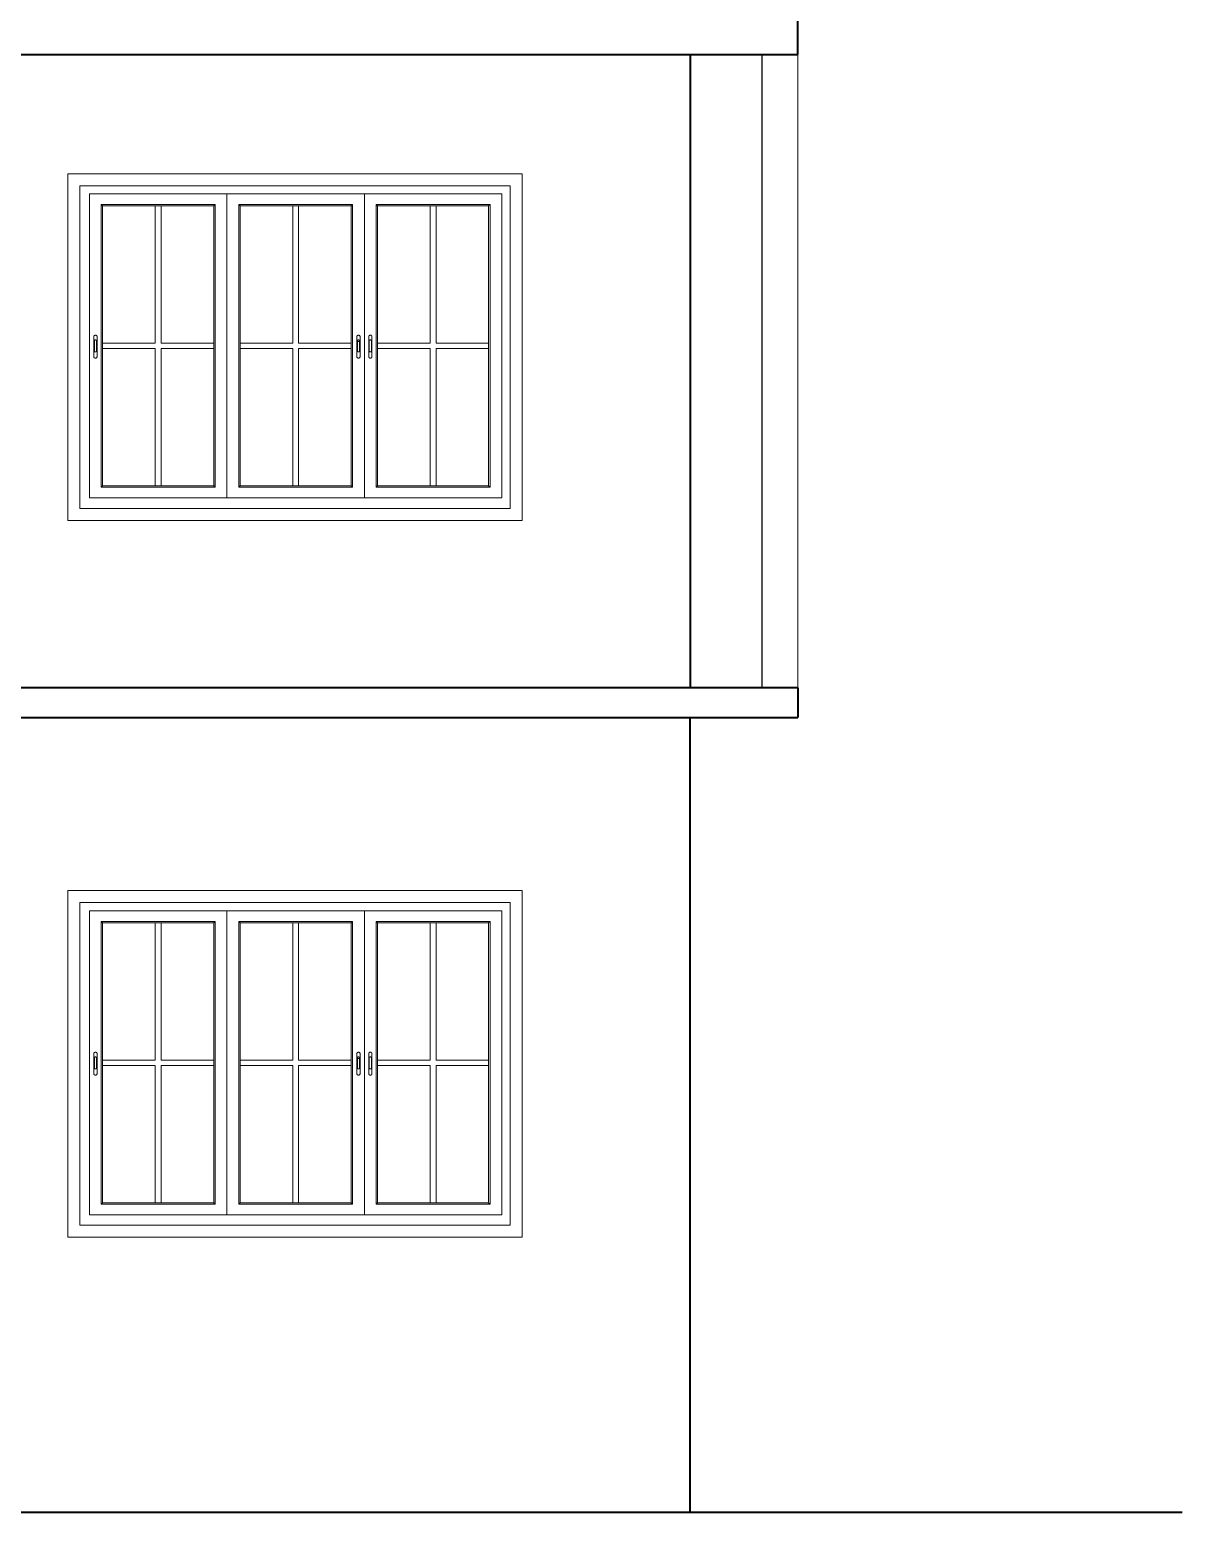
# Model space of a CAD drawing. Header units: inches. Extents: x 136316 to 139491, y -21083 to -17511.
# Drawn here: x 138254.2 to 138447.1, y -20091.2 to -19843.1 of the extents above; entities that cross this region are included whole.
import ezdxf

# ---------------------------------------------------------------- set-up
doc = ezdxf.new("R2010")
doc.units = ezdxf.units.IN
doc.header["$LTSCALE"] = 0.5
doc.header["$MEASUREMENT"] = 0
for name, color, linetype, lineweight in [('PARAPET', 50, 'Continuous', 13), ('wall', 1, 'Continuous', 40), ('wall light', 6, 'Continuous', 25), ('window', 4, 'Continuous', 13)]:
    doc.layers.add(name, color=color, linetype=linetype, lineweight=lineweight)

msp = doc.modelspace()

# ---------------------------------------------------------------- linework, layer by layer
at = {"layer": 'PARAPET'}
for p, q in [((138382.75, -19847.19), (138382.75, -19953.19)), ((138336.64, -19867.19), (138260.64, -19867.19)), ((138260.64, -19867.19), (138260.64, -19925.19)), ((138336.64, -19925.19), (138336.64, -19867.19)), ((138262.64, -19923.19), (138262.64, -19869.19)), ((138262.64, -19869.19), (138334.64, -19869.19)), ((138334.64, -19923.19), (138334.64, -19869.19)), ((138334.64, -19923.19), (138262.64, -19923.19)), ((138260.64, -19925.19), (138336.64, -19925.19)), ((138336.64, -19987.13), (138260.64, -19987.13)), ((138260.64, -19987.13), (138260.64, -20045.13)), ((138336.64, -20045.13), (138336.64, -19987.13)), ((138262.64, -19989.13), (138262.64, -20043.13)), ((138334.64, -19989.13), (138262.64, -19989.13)), ((138334.64, -20043.13), (138334.64, -19989.13)), ((138262.64, -20043.13), (138334.64, -20043.13)), ((138260.64, -20045.13), (138336.64, -20045.13))]:
    msp.add_line(p, q, dxfattribs=at)
at = {"layer": 'wall'}
for p, q in [((138382.75, -19847.19), (138382.75, -19833.19)), ((138147.75, -19847.19), (138382.75, -19847.19)), ((138364.75, -19847.19), (138364.75, -19953.19)), ((138364.75, -19953.19), (138250.14, -19953.19)), ((138382.75, -19953.19), (138364.75, -19953.19)), ((138382.75, -19953.19), (138382.75, -19958.19)), ((138245.14, -19958.19), (138382.75, -19958.19)), ((138364.75, -20091.19), (138364.75, -19958.19)), ((137941.48, -20091.19), (138447.11, -20091.19))]:
    msp.add_line(p, q, dxfattribs=at)
at = {"layer": 'wall light'}
for p, q in [((138364.75, -19953.19), (138364.75, -19847.19)), ((138376.75, -19847.19), (138376.75, -19953.19))]:
    msp.add_line(p, q, dxfattribs=at)
at = {"layer": 'window'}
for p, q in [((138264.25, -19921.42), (138264.25, -19870.53)), ((138333.25, -19870.53), (138264.25, -19870.53)), ((138287.25, -19870.53), (138287.25, -19921.42)), ((138310.25, -19870.53), (138310.25, -19921.42)), ((138333.25, -19870.53), (138333.25, -19921.42)), ((138266.22, -19919.62), (138266.22, -19872.33)), ((138266.22, -19872.33), (138285.29, -19872.33)), ((138266.46, -19872.55), (138266.22, -19872.33)), ((138266.46, -19919.39), (138266.46, -19872.55)), ((138285.04, -19872.55), (138266.46, -19872.55)), ((138275.26, -19872.55), (138275.26, -19895.52)), ((138276.24, -19872.55), (138276.24, -19895.52)), ((138285.04, -19872.55), (138285.29, -19872.33)), ((138285.04, -19872.55), (138285.04, -19919.39)), ((138285.29, -19872.33), (138285.29, -19919.62)), ((138308.29, -19872.33), (138289.22, -19872.33)), ((138289.22, -19872.33), (138289.22, -19919.62)), ((138289.46, -19872.55), (138289.22, -19872.33)), ((138289.46, -19872.55), (138289.46, -19919.39)), ((138289.46, -19872.55), (138308.04, -19872.55)), ((138298.26, -19872.55), (138298.26, -19895.52)), ((138299.24, -19872.55), (138299.24, -19895.52)), ((138308.04, -19872.55), (138308.29, -19872.33)), ((138308.04, -19919.39), (138308.04, -19872.55)), ((138308.29, -19919.62), (138308.29, -19872.33)), ((138312.22, -19919.62), (138312.22, -19872.33)), ((138312.22, -19872.33), (138331.29, -19872.33)), ((138312.46, -19872.55), (138312.22, -19872.33)), ((138312.46, -19919.39), (138312.46, -19872.55)), ((138331.04, -19872.55), (138312.46, -19872.55)), ((138321.26, -19872.55), (138321.26, -19895.52)), ((138322.24, -19872.55), (138322.24, -19895.52)), ((138331.04, -19872.55), (138331.29, -19872.33)), ((138331.04, -19872.55), (138331.04, -19919.39)), ((138331.29, -19872.33), (138331.29, -19919.62)), ((138264.98, -19894.37), (138264.99, -19894.34)), ((138264.98, -19894.4), (138264.99, -19894.34)), ((138264.98, -19894.4), (138264.98, -19894.37)), ((138264.98, -19897.8), (138264.98, -19894.4)), ((138264.99, -19894.34), (138265.01, -19894.3)), ((138265.01, -19894.3), (138265.03, -19894.27)), ((138265.06, -19894.25), (138265.03, -19894.27)), ((138265.09, -19894.23), (138265.06, -19894.25)), ((138265.08, -19895.08), (138265.07, -19895.1)), ((138265.07, -19895.1), (138265.07, -19895.12)), ((138265.07, -19895.12), (138265.07, -19896.83)), ((138265.09, -19895.06), (138265.08, -19895.08)), ((138265.09, -19894.23), (138265.13, -19894.21)), ((138265.1, -19895.04), (138265.09, -19895.06)), ((138265.12, -19895.02), (138265.1, -19895.04)), ((138265.14, -19895), (138265.12, -19895.02)), ((138265.17, -19894.19), (138265.13, -19894.21)), ((138265.17, -19894.99), (138265.14, -19895)), ((138265.21, -19894.19), (138265.17, -19894.19)), ((138265.19, -19894.98), (138265.17, -19894.99)), ((138265.22, -19894.98), (138265.19, -19894.98)), ((138265.25, -19894.18), (138265.21, -19894.19)), ((138265.25, -19894.97), (138265.22, -19894.98)), ((138265.29, -19894.19), (138265.25, -19894.18)), ((138265.28, -19894.98), (138265.25, -19894.97)), ((138265.3, -19894.98), (138265.28, -19894.98)), ((138265.29, -19894.19), (138265.33, -19894.19)), ((138265.33, -19894.99), (138265.3, -19894.98)), ((138265.33, -19894.19), (138265.37, -19894.21)), ((138265.36, -19895), (138265.33, -19894.99)), ((138265.38, -19895.02), (138265.36, -19895)), ((138265.37, -19894.21), (138265.41, -19894.23)), ((138265.4, -19895.04), (138265.38, -19895.02)), ((138265.41, -19895.06), (138265.4, -19895.04)), ((138265.41, -19894.23), (138265.44, -19894.25)), ((138265.42, -19895.08), (138265.41, -19895.06)), ((138265.43, -19895.1), (138265.42, -19895.08)), ((138265.43, -19895.12), (138265.43, -19895.1)), ((138265.43, -19896.83), (138265.43, -19895.12)), ((138265.44, -19894.25), (138265.47, -19894.27)), ((138265.49, -19894.3), (138265.47, -19894.27)), ((138265.51, -19894.34), (138265.49, -19894.3)), ((138265.52, -19894.37), (138265.51, -19894.34)), ((138265.52, -19894.37), (138265.52, -19894.4)), ((138265.52, -19894.4), (138265.52, -19897.8)), ((138266.46, -19895.52), (138275.26, -19895.52)), ((138276.24, -19895.52), (138285.04, -19895.52)), ((138298.26, -19895.52), (138289.46, -19895.52)), ((138308.04, -19895.52), (138299.24, -19895.52)), ((138309, -19894.34), (138308.99, -19894.37)), ((138308.99, -19894.37), (138308.99, -19894.4)), ((138308.99, -19894.4), (138308.99, -19897.8)), ((138309.02, -19894.3), (138309, -19894.34)), ((138309.04, -19894.27), (138309.02, -19894.3)), ((138309.07, -19894.25), (138309.04, -19894.27)), ((138309.1, -19894.23), (138309.07, -19894.25)), ((138309.08, -19895.1), (138309.09, -19895.08)), ((138309.08, -19895.12), (138309.08, -19895.1)), ((138309.08, -19895.37), (138309.08, -19895.12)), ((138309.08, -19895.35), (138309.09, -19895.33)), ((138309.08, -19895.37), (138309.08, -19895.35)), ((138309.08, -19896.83), (138309.08, -19895.37)), ((138309.09, -19895.08), (138309.1, -19895.06)), ((138309.09, -19895.33), (138309.1, -19895.3)), ((138309.14, -19894.21), (138309.1, -19894.23)), ((138309.1, -19895.06), (138309.11, -19895.04)), ((138309.1, -19895.3), (138309.11, -19895.28)), ((138309.11, -19895.04), (138309.13, -19895.02)), ((138309.11, -19895.28), (138309.13, -19895.27)), ((138309.13, -19895.02), (138309.15, -19895)), ((138309.13, -19895.27), (138309.15, -19895.25)), ((138309.17, -19894.19), (138309.14, -19894.21)), ((138309.15, -19895), (138309.18, -19894.99)), ((138309.15, -19895.25), (138309.18, -19895.24)), ((138309.22, -19894.19), (138309.17, -19894.19)), ((138309.18, -19894.99), (138309.2, -19894.98)), ((138309.18, -19895.24), (138309.2, -19895.23)), ((138309.2, -19894.98), (138309.23, -19894.98)), ((138309.2, -19895.23), (138309.23, -19895.22)), ((138309.26, -19894.18), (138309.22, -19894.19)), ((138309.23, -19894.98), (138309.26, -19894.97)), ((138309.23, -19895.22), (138309.26, -19895.22)), ((138309.3, -19894.19), (138309.26, -19894.18)), ((138309.26, -19894.97), (138309.29, -19894.98)), ((138309.26, -19895.22), (138309.29, -19895.22)), ((138309.29, -19894.98), (138309.31, -19894.98)), ((138309.29, -19895.22), (138309.31, -19895.23)), ((138309.34, -19894.19), (138309.3, -19894.19)), ((138309.31, -19894.98), (138309.34, -19894.99)), ((138309.31, -19895.23), (138309.34, -19895.24)), ((138309.38, -19894.21), (138309.34, -19894.19)), ((138309.34, -19894.99), (138309.36, -19895)), ((138309.34, -19895.24), (138309.36, -19895.25)), ((138309.36, -19895), (138309.39, -19895.02)), ((138309.36, -19895.25), (138309.39, -19895.27)), ((138309.42, -19894.23), (138309.38, -19894.21)), ((138309.39, -19895.02), (138309.4, -19895.04)), ((138309.39, -19895.27), (138309.4, -19895.28)), ((138309.4, -19895.04), (138309.42, -19895.06)), ((138309.4, -19895.28), (138309.42, -19895.3)), ((138309.45, -19894.25), (138309.42, -19894.23)), ((138309.42, -19895.06), (138309.43, -19895.08)), ((138309.42, -19895.3), (138309.43, -19895.33)), ((138309.43, -19895.08), (138309.44, -19895.1)), ((138309.43, -19895.33), (138309.44, -19895.35)), ((138309.44, -19895.1), (138309.44, -19895.12)), ((138309.44, -19896.83), (138309.44, -19895.12)), ((138309.44, -19895.35), (138309.44, -19895.37)), ((138309.48, -19894.27), (138309.45, -19894.25)), ((138309.5, -19894.3), (138309.48, -19894.27)), ((138309.51, -19894.34), (138309.5, -19894.3)), ((138309.52, -19894.37), (138309.51, -19894.34)), ((138309.53, -19894.4), (138309.51, -19894.34)), ((138309.53, -19894.4), (138309.52, -19894.37)), ((138309.53, -19897.8), (138309.53, -19894.4)), ((138310.98, -19894.37), (138310.99, -19894.34)), ((138310.98, -19894.4), (138310.99, -19894.34)), ((138310.98, -19894.4), (138310.98, -19894.37)), ((138310.98, -19897.8), (138310.98, -19894.4)), ((138310.99, -19894.34), (138311.01, -19894.3)), ((138311.01, -19894.3), (138311.03, -19894.27)), ((138311.06, -19894.25), (138311.03, -19894.27)), ((138311.09, -19894.23), (138311.06, -19894.25)), ((138311.08, -19895.08), (138311.07, -19895.1)), ((138311.07, -19895.1), (138311.07, -19895.12)), ((138311.07, -19895.12), (138311.07, -19896.83)), ((138311.09, -19895.06), (138311.08, -19895.08)), ((138311.09, -19894.23), (138311.13, -19894.21)), ((138311.1, -19895.04), (138311.09, -19895.06)), ((138311.12, -19895.02), (138311.1, -19895.04)), ((138311.14, -19895), (138311.12, -19895.02)), ((138311.17, -19894.19), (138311.13, -19894.21)), ((138311.17, -19894.99), (138311.14, -19895)), ((138311.21, -19894.19), (138311.17, -19894.19)), ((138311.19, -19894.98), (138311.17, -19894.99)), ((138311.22, -19894.98), (138311.19, -19894.98)), ((138311.25, -19894.18), (138311.21, -19894.19)), ((138311.25, -19894.97), (138311.22, -19894.98)), ((138311.29, -19894.19), (138311.25, -19894.18)), ((138311.28, -19894.98), (138311.25, -19894.97)), ((138311.3, -19894.98), (138311.28, -19894.98)), ((138311.29, -19894.19), (138311.33, -19894.19)), ((138311.33, -19894.99), (138311.3, -19894.98)), ((138311.33, -19894.19), (138311.37, -19894.21)), ((138311.36, -19895), (138311.33, -19894.99)), ((138311.38, -19895.02), (138311.36, -19895)), ((138311.37, -19894.21), (138311.41, -19894.23)), ((138311.4, -19895.04), (138311.38, -19895.02)), ((138311.41, -19895.06), (138311.4, -19895.04)), ((138311.41, -19894.23), (138311.44, -19894.25)), ((138311.42, -19895.08), (138311.41, -19895.06)), ((138311.43, -19895.1), (138311.42, -19895.08)), ((138311.43, -19895.12), (138311.43, -19895.1)), ((138311.43, -19896.83), (138311.43, -19895.12)), ((138311.44, -19894.25), (138311.47, -19894.27)), ((138311.49, -19894.3), (138311.47, -19894.27)), ((138311.51, -19894.34), (138311.49, -19894.3)), ((138311.52, -19894.37), (138311.51, -19894.34)), ((138311.52, -19894.37), (138311.52, -19894.4)), ((138311.52, -19894.4), (138311.52, -19897.8)), ((138312.46, -19895.52), (138321.26, -19895.52)), ((138322.24, -19895.52), (138331.04, -19895.52)), ((138264.98, -19897.83), (138264.98, -19897.8)), ((138264.99, -19897.86), (138264.98, -19897.83)), ((138264.99, -19897.86), (138265.01, -19897.9)), ((138265.01, -19897.9), (138265.03, -19897.93)), ((138265.03, -19897.93), (138265.06, -19897.95)), ((138265.09, -19897.97), (138265.06, -19897.95)), ((138265.07, -19896.85), (138265.07, -19896.83)), ((138265.08, -19896.88), (138265.07, -19896.85)), ((138265.09, -19896.9), (138265.08, -19896.88)), ((138265.1, -19896.92), (138265.09, -19896.9)), ((138265.13, -19897.99), (138265.09, -19897.97)), ((138265.12, -19896.93), (138265.1, -19896.92)), ((138265.14, -19896.95), (138265.12, -19896.93)), ((138265.13, -19897.99), (138265.17, -19898.01)), ((138265.17, -19896.96), (138265.14, -19896.95)), ((138265.19, -19896.97), (138265.17, -19896.96)), ((138265.21, -19898.01), (138265.17, -19898.01)), ((138265.22, -19896.98), (138265.19, -19896.97)), ((138265.25, -19898.02), (138265.21, -19898.01)), ((138265.25, -19896.98), (138265.22, -19896.98)), ((138265.28, -19896.98), (138265.25, -19896.98)), ((138265.25, -19898.02), (138265.29, -19898.01)), ((138265.3, -19896.97), (138265.28, -19896.98)), ((138265.29, -19898.01), (138265.33, -19898.01)), ((138265.33, -19896.96), (138265.3, -19896.97)), ((138265.36, -19896.95), (138265.33, -19896.96)), ((138265.37, -19897.99), (138265.33, -19898.01)), ((138265.38, -19896.93), (138265.36, -19896.95)), ((138265.41, -19897.97), (138265.37, -19897.99)), ((138265.4, -19896.92), (138265.38, -19896.93)), ((138265.41, -19896.9), (138265.4, -19896.92)), ((138265.42, -19896.88), (138265.41, -19896.9)), ((138265.41, -19897.97), (138265.44, -19897.95)), ((138265.43, -19896.85), (138265.42, -19896.88)), ((138265.43, -19896.83), (138265.43, -19896.85)), ((138265.44, -19897.95), (138265.47, -19897.93)), ((138265.47, -19897.93), (138265.49, -19897.9)), ((138265.51, -19897.86), (138265.49, -19897.9)), ((138265.52, -19897.8), (138265.51, -19897.86)), ((138265.52, -19897.83), (138265.51, -19897.86)), ((138265.52, -19897.83), (138265.52, -19897.8)), ((138266.46, -19896.42), (138275.26, -19896.42)), ((138275.26, -19896.42), (138275.26, -19919.39)), ((138276.24, -19896.42), (138285.04, -19896.42)), ((138276.24, -19896.42), (138276.24, -19919.39)), ((138298.26, -19896.42), (138289.46, -19896.42)), ((138298.26, -19896.42), (138298.26, -19919.39)), ((138299.24, -19896.42), (138299.24, -19919.39)), ((138308.04, -19896.42), (138299.24, -19896.42)), ((138308.99, -19897.83), (138308.99, -19897.8)), ((138308.99, -19897.8), (138309, -19897.86)), ((138308.99, -19897.83), (138309, -19897.86)), ((138309, -19897.86), (138309.02, -19897.9)), ((138309.02, -19897.9), (138309.04, -19897.93)), ((138309.04, -19897.93), (138309.07, -19897.95)), ((138309.07, -19897.95), (138309.1, -19897.97)), ((138309.08, -19896.83), (138309.08, -19896.85)), ((138309.08, -19896.85), (138309.09, -19896.88)), ((138309.09, -19896.88), (138309.1, -19896.9)), ((138309.1, -19896.9), (138309.11, -19896.92)), ((138309.1, -19897.97), (138309.14, -19897.99)), ((138309.11, -19896.92), (138309.13, -19896.93)), ((138309.13, -19896.93), (138309.15, -19896.95)), ((138309.14, -19897.99), (138309.17, -19898.01)), ((138309.15, -19896.95), (138309.18, -19896.96)), ((138309.17, -19898.01), (138309.22, -19898.01)), ((138309.18, -19896.96), (138309.2, -19896.97)), ((138309.2, -19896.97), (138309.23, -19896.98)), ((138309.22, -19898.01), (138309.26, -19898.02)), ((138309.23, -19896.98), (138309.26, -19896.98)), ((138309.26, -19896.98), (138309.29, -19896.98)), ((138309.26, -19898.02), (138309.3, -19898.01)), ((138309.29, -19896.98), (138309.31, -19896.97)), ((138309.3, -19898.01), (138309.34, -19898.01)), ((138309.31, -19896.97), (138309.34, -19896.96)), ((138309.34, -19896.96), (138309.36, -19896.95)), ((138309.34, -19898.01), (138309.38, -19897.99)), ((138309.36, -19896.95), (138309.39, -19896.93)), ((138309.38, -19897.99), (138309.42, -19897.97)), ((138309.39, -19896.93), (138309.4, -19896.92)), ((138309.4, -19896.92), (138309.42, -19896.9)), ((138309.42, -19896.9), (138309.43, -19896.88)), ((138309.42, -19897.97), (138309.45, -19897.95)), ((138309.43, -19896.88), (138309.44, -19896.85)), ((138309.44, -19896.85), (138309.44, -19896.83)), ((138309.45, -19897.95), (138309.48, -19897.93)), ((138309.48, -19897.93), (138309.5, -19897.9)), ((138309.5, -19897.9), (138309.51, -19897.86)), ((138309.51, -19897.86), (138309.52, -19897.83)), ((138309.52, -19897.83), (138309.53, -19897.8)), ((138310.98, -19897.83), (138310.98, -19897.8)), ((138310.99, -19897.86), (138310.98, -19897.83)), ((138310.99, -19897.86), (138311.01, -19897.9)), ((138311.01, -19897.9), (138311.03, -19897.93)), ((138311.03, -19897.93), (138311.06, -19897.95)), ((138311.09, -19897.97), (138311.06, -19897.95)), ((138311.07, -19896.85), (138311.07, -19896.83)), ((138311.08, -19896.88), (138311.07, -19896.85)), ((138311.09, -19896.9), (138311.08, -19896.88)), ((138311.1, -19896.92), (138311.09, -19896.9)), ((138311.13, -19897.99), (138311.09, -19897.97)), ((138311.12, -19896.93), (138311.1, -19896.92)), ((138311.14, -19896.95), (138311.12, -19896.93)), ((138311.13, -19897.99), (138311.17, -19898.01)), ((138311.17, -19896.96), (138311.14, -19896.95)), ((138311.19, -19896.97), (138311.17, -19896.96)), ((138311.21, -19898.01), (138311.17, -19898.01)), ((138311.22, -19896.98), (138311.19, -19896.97)), ((138311.25, -19898.02), (138311.21, -19898.01)), ((138311.25, -19896.98), (138311.22, -19896.98)), ((138311.28, -19896.98), (138311.25, -19896.98)), ((138311.25, -19898.02), (138311.29, -19898.01)), ((138311.3, -19896.97), (138311.28, -19896.98)), ((138311.29, -19898.01), (138311.33, -19898.01)), ((138311.33, -19896.96), (138311.3, -19896.97)), ((138311.36, -19896.95), (138311.33, -19896.96)), ((138311.37, -19897.99), (138311.33, -19898.01)), ((138311.38, -19896.93), (138311.36, -19896.95)), ((138311.41, -19897.97), (138311.37, -19897.99)), ((138311.4, -19896.92), (138311.38, -19896.93)), ((138311.41, -19896.9), (138311.4, -19896.92)), ((138311.42, -19896.88), (138311.41, -19896.9)), ((138311.41, -19897.97), (138311.44, -19897.95)), ((138311.43, -19896.85), (138311.42, -19896.88)), ((138311.43, -19896.83), (138311.43, -19896.85)), ((138311.44, -19897.95), (138311.47, -19897.93)), ((138311.47, -19897.93), (138311.49, -19897.9)), ((138311.51, -19897.86), (138311.49, -19897.9)), ((138311.52, -19897.8), (138311.51, -19897.86)), ((138311.52, -19897.83), (138311.51, -19897.86)), ((138311.52, -19897.83), (138311.52, -19897.8)), ((138312.46, -19896.42), (138321.26, -19896.42)), ((138321.26, -19896.42), (138321.26, -19919.39)), ((138322.24, -19896.42), (138331.04, -19896.42)), ((138322.24, -19896.42), (138322.24, -19919.39)), ((138266.22, -19919.62), (138266.46, -19919.39)), ((138285.29, -19919.62), (138266.22, -19919.62)), ((138285.04, -19919.39), (138266.46, -19919.39)), ((138285.04, -19919.39), (138285.29, -19919.62)), ((138289.46, -19919.39), (138289.22, -19919.62)), ((138289.22, -19919.62), (138308.29, -19919.62)), ((138289.46, -19919.39), (138308.04, -19919.39)), ((138308.29, -19919.62), (138308.04, -19919.39)), ((138312.22, -19919.62), (138312.46, -19919.39)), ((138331.29, -19919.62), (138312.22, -19919.62)), ((138331.04, -19919.39), (138312.46, -19919.39)), ((138331.04, -19919.39), (138331.29, -19919.62)), ((138264.25, -19921.42), (138287.25, -19921.42)), ((138310.25, -19921.42), (138287.25, -19921.42)), ((138310.25, -19921.42), (138333.25, -19921.42)), ((138264.25, -20041.42), (138264.25, -19990.53)), ((138333.25, -19990.53), (138264.25, -19990.53)), ((138266.22, -20039.62), (138266.22, -19992.33)), ((138266.22, -19992.33), (138285.29, -19992.33)), ((138266.46, -19992.55), (138266.22, -19992.33)), ((138266.46, -20039.39), (138266.46, -19992.55)), ((138285.04, -19992.55), (138266.46, -19992.55)), ((138275.26, -19992.55), (138275.26, -20015.52)), ((138276.24, -19992.55), (138276.24, -20015.52)), ((138285.04, -19992.55), (138285.29, -19992.33)), ((138285.04, -19992.55), (138285.04, -20039.39)), ((138285.29, -19992.33), (138285.29, -20039.62)), ((138287.25, -19990.53), (138287.25, -20041.42)), ((138308.29, -19992.33), (138289.22, -19992.33)), ((138289.22, -19992.33), (138289.22, -20039.62)), ((138289.46, -19992.55), (138289.22, -19992.33)), ((138289.46, -19992.55), (138289.46, -20039.39)), ((138289.46, -19992.55), (138308.04, -19992.55)), ((138298.26, -19992.55), (138298.26, -20015.52)), ((138299.24, -19992.55), (138299.24, -20015.52)), ((138308.04, -19992.55), (138308.29, -19992.33)), ((138308.04, -20039.39), (138308.04, -19992.55)), ((138308.29, -20039.62), (138308.29, -19992.33)), ((138310.25, -19990.53), (138310.25, -20041.42)), ((138312.22, -20039.62), (138312.22, -19992.33)), ((138312.22, -19992.33), (138331.29, -19992.33)), ((138312.46, -19992.55), (138312.22, -19992.33)), ((138312.46, -20039.39), (138312.46, -19992.55)), ((138331.04, -19992.55), (138312.46, -19992.55)), ((138321.26, -19992.55), (138321.26, -20015.52)), ((138322.24, -19992.55), (138322.24, -20015.52)), ((138331.04, -19992.55), (138331.29, -19992.33)), ((138331.04, -19992.55), (138331.04, -20039.39)), ((138331.29, -19992.33), (138331.29, -20039.62)), ((138333.25, -19990.53), (138333.25, -20041.42)), ((138264.98, -20014.37), (138264.99, -20014.34)), ((138264.98, -20014.4), (138264.99, -20014.34)), ((138264.98, -20014.4), (138264.98, -20014.37)), ((138264.98, -20017.8), (138264.98, -20014.4)), ((138264.99, -20014.34), (138265.01, -20014.3)), ((138265.01, -20014.3), (138265.03, -20014.27)), ((138265.06, -20014.25), (138265.03, -20014.27)), ((138265.09, -20014.23), (138265.06, -20014.25)), ((138265.08, -20015.08), (138265.07, -20015.1)), ((138265.07, -20015.1), (138265.07, -20015.12)), ((138265.07, -20015.12), (138265.07, -20016.83)), ((138265.09, -20015.06), (138265.08, -20015.08)), ((138265.09, -20014.23), (138265.13, -20014.21)), ((138265.1, -20015.04), (138265.09, -20015.06)), ((138265.12, -20015.02), (138265.1, -20015.04)), ((138265.14, -20015), (138265.12, -20015.02)), ((138265.17, -20014.19), (138265.13, -20014.21)), ((138265.17, -20014.99), (138265.14, -20015)), ((138265.21, -20014.19), (138265.17, -20014.19)), ((138265.19, -20014.98), (138265.17, -20014.99)), ((138265.22, -20014.98), (138265.19, -20014.98)), ((138265.25, -20014.18), (138265.21, -20014.19)), ((138265.25, -20014.97), (138265.22, -20014.98)), ((138265.29, -20014.19), (138265.25, -20014.18)), ((138265.28, -20014.98), (138265.25, -20014.97)), ((138265.3, -20014.98), (138265.28, -20014.98)), ((138265.29, -20014.19), (138265.33, -20014.19)), ((138265.33, -20014.99), (138265.3, -20014.98)), ((138265.33, -20014.19), (138265.37, -20014.21)), ((138265.36, -20015), (138265.33, -20014.99)), ((138265.38, -20015.02), (138265.36, -20015)), ((138265.37, -20014.21), (138265.41, -20014.23)), ((138265.4, -20015.04), (138265.38, -20015.02)), ((138265.41, -20015.06), (138265.4, -20015.04)), ((138265.41, -20014.23), (138265.44, -20014.25)), ((138265.42, -20015.08), (138265.41, -20015.06)), ((138265.43, -20015.1), (138265.42, -20015.08)), ((138265.43, -20015.12), (138265.43, -20015.1)), ((138265.43, -20016.83), (138265.43, -20015.12)), ((138265.44, -20014.25), (138265.47, -20014.27)), ((138265.49, -20014.3), (138265.47, -20014.27)), ((138265.51, -20014.34), (138265.49, -20014.3)), ((138265.52, -20014.37), (138265.51, -20014.34)), ((138265.52, -20014.37), (138265.52, -20014.4)), ((138265.52, -20014.4), (138265.52, -20017.8)), ((138309, -20014.34), (138308.99, -20014.37)), ((138308.99, -20014.37), (138308.99, -20014.4)), ((138308.99, -20014.4), (138308.99, -20017.8)), ((138309.02, -20014.3), (138309, -20014.34)), ((138309.04, -20014.27), (138309.02, -20014.3)), ((138309.07, -20014.25), (138309.04, -20014.27)), ((138309.1, -20014.23), (138309.07, -20014.25)), ((138309.08, -20015.1), (138309.09, -20015.08)), ((138309.08, -20015.12), (138309.08, -20015.1)), ((138309.08, -20015.37), (138309.08, -20015.12)), ((138309.09, -20015.08), (138309.1, -20015.06)), ((138309.14, -20014.21), (138309.1, -20014.23)), ((138309.1, -20015.06), (138309.11, -20015.04)), ((138309.11, -20015.04), (138309.13, -20015.02)), ((138309.13, -20015.02), (138309.15, -20015)), ((138309.13, -20015.27), (138309.15, -20015.25)), ((138309.17, -20014.19), (138309.14, -20014.21)), ((138309.15, -20015), (138309.18, -20014.99)), ((138309.15, -20015.25), (138309.18, -20015.24)), ((138309.22, -20014.19), (138309.17, -20014.19)), ((138309.18, -20014.99), (138309.2, -20014.98)), ((138309.18, -20015.24), (138309.2, -20015.23)), ((138309.2, -20014.98), (138309.23, -20014.98)), ((138309.2, -20015.23), (138309.23, -20015.22)), ((138309.26, -20014.18), (138309.22, -20014.19)), ((138309.23, -20014.98), (138309.26, -20014.97)), ((138309.23, -20015.22), (138309.26, -20015.22)), ((138309.3, -20014.19), (138309.26, -20014.18)), ((138309.26, -20014.97), (138309.29, -20014.98)), ((138309.26, -20015.22), (138309.29, -20015.22)), ((138309.29, -20014.98), (138309.31, -20014.98)), ((138309.29, -20015.22), (138309.31, -20015.23)), ((138309.34, -20014.19), (138309.3, -20014.19)), ((138309.31, -20014.98), (138309.34, -20014.99)), ((138309.31, -20015.23), (138309.34, -20015.24)), ((138309.38, -20014.21), (138309.34, -20014.19)), ((138309.34, -20014.99), (138309.36, -20015)), ((138309.34, -20015.24), (138309.36, -20015.25)), ((138309.36, -20015), (138309.39, -20015.02)), ((138309.36, -20015.25), (138309.39, -20015.27)), ((138309.42, -20014.23), (138309.38, -20014.21)), ((138309.39, -20015.02), (138309.4, -20015.04)), ((138309.4, -20015.04), (138309.42, -20015.06)), ((138309.45, -20014.25), (138309.42, -20014.23)), ((138309.42, -20015.06), (138309.43, -20015.08)), ((138309.43, -20015.08), (138309.44, -20015.1)), ((138309.44, -20015.1), (138309.44, -20015.12)), ((138309.44, -20016.83), (138309.44, -20015.12)), ((138309.48, -20014.27), (138309.45, -20014.25)), ((138309.5, -20014.3), (138309.48, -20014.27)), ((138309.51, -20014.34), (138309.5, -20014.3)), ((138309.52, -20014.37), (138309.51, -20014.34)), ((138309.53, -20014.4), (138309.51, -20014.34)), ((138309.53, -20014.4), (138309.52, -20014.37)), ((138309.53, -20017.8), (138309.53, -20014.4)), ((138310.98, -20014.37), (138310.99, -20014.34)), ((138310.98, -20014.4), (138310.99, -20014.34)), ((138310.98, -20014.4), (138310.98, -20014.37)), ((138310.98, -20017.8), (138310.98, -20014.4)), ((138310.99, -20014.34), (138311.01, -20014.3)), ((138311.01, -20014.3), (138311.03, -20014.27)), ((138311.06, -20014.25), (138311.03, -20014.27)), ((138311.09, -20014.23), (138311.06, -20014.25)), ((138311.08, -20015.08), (138311.07, -20015.1)), ((138311.07, -20015.1), (138311.07, -20015.12)), ((138311.07, -20015.12), (138311.07, -20016.83)), ((138311.09, -20015.06), (138311.08, -20015.08)), ((138311.09, -20014.23), (138311.13, -20014.21)), ((138311.1, -20015.04), (138311.09, -20015.06)), ((138311.12, -20015.02), (138311.1, -20015.04)), ((138311.14, -20015), (138311.12, -20015.02)), ((138311.17, -20014.19), (138311.13, -20014.21)), ((138311.17, -20014.99), (138311.14, -20015)), ((138311.21, -20014.19), (138311.17, -20014.19)), ((138311.19, -20014.98), (138311.17, -20014.99)), ((138311.22, -20014.98), (138311.19, -20014.98)), ((138311.25, -20014.18), (138311.21, -20014.19)), ((138311.25, -20014.97), (138311.22, -20014.98)), ((138311.29, -20014.19), (138311.25, -20014.18)), ((138311.28, -20014.98), (138311.25, -20014.97)), ((138311.3, -20014.98), (138311.28, -20014.98)), ((138311.29, -20014.19), (138311.33, -20014.19)), ((138311.33, -20014.99), (138311.3, -20014.98)), ((138311.33, -20014.19), (138311.37, -20014.21)), ((138311.36, -20015), (138311.33, -20014.99)), ((138311.38, -20015.02), (138311.36, -20015)), ((138311.37, -20014.21), (138311.41, -20014.23)), ((138311.4, -20015.04), (138311.38, -20015.02)), ((138311.41, -20015.06), (138311.4, -20015.04)), ((138311.41, -20014.23), (138311.44, -20014.25)), ((138311.42, -20015.08), (138311.41, -20015.06)), ((138311.43, -20015.1), (138311.42, -20015.08)), ((138311.43, -20015.12), (138311.43, -20015.1)), ((138311.43, -20016.83), (138311.43, -20015.12)), ((138311.44, -20014.25), (138311.47, -20014.27)), ((138311.49, -20014.3), (138311.47, -20014.27)), ((138311.51, -20014.34), (138311.49, -20014.3)), ((138311.52, -20014.37), (138311.51, -20014.34)), ((138311.52, -20014.37), (138311.52, -20014.4)), ((138311.52, -20014.4), (138311.52, -20017.8)), ((138265.07, -20016.85), (138265.07, -20016.83)), ((138265.08, -20016.88), (138265.07, -20016.85)), ((138265.09, -20016.9), (138265.08, -20016.88)), ((138265.1, -20016.92), (138265.09, -20016.9)), ((138265.12, -20016.93), (138265.1, -20016.92)), ((138265.14, -20016.95), (138265.12, -20016.93)), ((138265.17, -20016.96), (138265.14, -20016.95)), ((138265.19, -20016.97), (138265.17, -20016.96)), ((138265.22, -20016.98), (138265.19, -20016.97)), ((138265.25, -20016.98), (138265.22, -20016.98)), ((138265.28, -20016.98), (138265.25, -20016.98)), ((138265.3, -20016.97), (138265.28, -20016.98)), ((138265.33, -20016.96), (138265.3, -20016.97)), ((138265.36, -20016.95), (138265.33, -20016.96)), ((138265.38, -20016.93), (138265.36, -20016.95)), ((138265.4, -20016.92), (138265.38, -20016.93)), ((138265.41, -20016.9), (138265.4, -20016.92)), ((138265.42, -20016.88), (138265.41, -20016.9)), ((138265.43, -20016.85), (138265.42, -20016.88)), ((138265.43, -20016.83), (138265.43, -20016.85)), ((138266.46, -20015.52), (138275.26, -20015.52)), ((138266.46, -20016.42), (138275.26, -20016.42)), ((138275.26, -20016.42), (138275.26, -20039.39)), ((138276.24, -20015.52), (138285.04, -20015.52)), ((138276.24, -20016.42), (138285.04, -20016.42)), ((138276.24, -20016.42), (138276.24, -20039.39)), ((138298.26, -20015.52), (138289.46, -20015.52)), ((138298.26, -20016.42), (138289.46, -20016.42)), ((138298.26, -20016.42), (138298.26, -20039.39)), ((138308.04, -20015.52), (138299.24, -20015.52)), ((138299.24, -20016.42), (138299.24, -20039.39)), ((138308.04, -20016.42), (138299.24, -20016.42)), ((138309.08, -20015.35), (138309.09, -20015.33)), ((138309.08, -20015.37), (138309.08, -20015.35)), ((138309.08, -20016.83), (138309.08, -20015.37)), ((138309.08, -20016.83), (138309.08, -20016.85)), ((138309.08, -20016.85), (138309.09, -20016.88)), ((138309.09, -20015.33), (138309.1, -20015.3)), ((138309.09, -20016.88), (138309.1, -20016.9)), ((138309.1, -20015.3), (138309.11, -20015.28)), ((138309.1, -20016.9), (138309.11, -20016.92)), ((138309.11, -20015.28), (138309.13, -20015.27)), ((138309.11, -20016.92), (138309.13, -20016.93)), ((138309.13, -20016.93), (138309.15, -20016.95)), ((138309.15, -20016.95), (138309.18, -20016.96)), ((138309.18, -20016.96), (138309.2, -20016.97)), ((138309.2, -20016.97), (138309.23, -20016.98)), ((138309.23, -20016.98), (138309.26, -20016.98)), ((138309.26, -20016.98), (138309.29, -20016.98)), ((138309.29, -20016.98), (138309.31, -20016.97)), ((138309.31, -20016.97), (138309.34, -20016.96)), ((138309.34, -20016.96), (138309.36, -20016.95)), ((138309.36, -20016.95), (138309.39, -20016.93)), ((138309.39, -20015.27), (138309.4, -20015.28)), ((138309.39, -20016.93), (138309.4, -20016.92)), ((138309.4, -20015.28), (138309.42, -20015.3)), ((138309.4, -20016.92), (138309.42, -20016.9)), ((138309.42, -20015.3), (138309.43, -20015.33)), ((138309.42, -20016.9), (138309.43, -20016.88)), ((138309.43, -20015.33), (138309.44, -20015.35)), ((138309.43, -20016.88), (138309.44, -20016.85)), ((138309.44, -20015.35), (138309.44, -20015.37)), ((138309.44, -20016.85), (138309.44, -20016.83)), ((138311.07, -20016.85), (138311.07, -20016.83)), ((138311.08, -20016.88), (138311.07, -20016.85)), ((138311.09, -20016.9), (138311.08, -20016.88)), ((138311.1, -20016.92), (138311.09, -20016.9)), ((138311.12, -20016.93), (138311.1, -20016.92)), ((138311.14, -20016.95), (138311.12, -20016.93)), ((138311.17, -20016.96), (138311.14, -20016.95)), ((138311.19, -20016.97), (138311.17, -20016.96)), ((138311.22, -20016.98), (138311.19, -20016.97)), ((138311.25, -20016.98), (138311.22, -20016.98)), ((138311.28, -20016.98), (138311.25, -20016.98)), ((138311.3, -20016.97), (138311.28, -20016.98)), ((138311.33, -20016.96), (138311.3, -20016.97)), ((138311.36, -20016.95), (138311.33, -20016.96)), ((138311.38, -20016.93), (138311.36, -20016.95)), ((138311.4, -20016.92), (138311.38, -20016.93)), ((138311.41, -20016.9), (138311.4, -20016.92)), ((138311.42, -20016.88), (138311.41, -20016.9)), ((138311.43, -20016.85), (138311.42, -20016.88)), ((138311.43, -20016.83), (138311.43, -20016.85)), ((138312.46, -20015.52), (138321.26, -20015.52)), ((138312.46, -20016.42), (138321.26, -20016.42)), ((138321.26, -20016.42), (138321.26, -20039.39)), ((138322.24, -20015.52), (138331.04, -20015.52)), ((138322.24, -20016.42), (138331.04, -20016.42)), ((138322.24, -20016.42), (138322.24, -20039.39)), ((138264.98, -20017.83), (138264.98, -20017.8)), ((138264.99, -20017.86), (138264.98, -20017.83)), ((138264.99, -20017.86), (138265.01, -20017.9)), ((138265.01, -20017.9), (138265.03, -20017.93)), ((138265.03, -20017.93), (138265.06, -20017.95)), ((138265.09, -20017.97), (138265.06, -20017.95)), ((138265.13, -20017.99), (138265.09, -20017.97)), ((138265.13, -20017.99), (138265.17, -20018.01)), ((138265.21, -20018.01), (138265.17, -20018.01)), ((138265.25, -20018.02), (138265.21, -20018.01)), ((138265.25, -20018.02), (138265.29, -20018.01)), ((138265.29, -20018.01), (138265.33, -20018.01)), ((138265.37, -20017.99), (138265.33, -20018.01)), ((138265.41, -20017.97), (138265.37, -20017.99)), ((138265.41, -20017.97), (138265.44, -20017.95)), ((138265.44, -20017.95), (138265.47, -20017.93)), ((138265.47, -20017.93), (138265.49, -20017.9)), ((138265.51, -20017.86), (138265.49, -20017.9)), ((138265.52, -20017.8), (138265.51, -20017.86)), ((138265.52, -20017.83), (138265.51, -20017.86)), ((138265.52, -20017.83), (138265.52, -20017.8)), ((138308.99, -20017.83), (138308.99, -20017.8)), ((138308.99, -20017.8), (138309, -20017.86)), ((138308.99, -20017.83), (138309, -20017.86)), ((138309, -20017.86), (138309.02, -20017.9)), ((138309.02, -20017.9), (138309.04, -20017.93)), ((138309.04, -20017.93), (138309.07, -20017.95)), ((138309.07, -20017.95), (138309.1, -20017.97)), ((138309.1, -20017.97), (138309.14, -20017.99)), ((138309.14, -20017.99), (138309.17, -20018.01)), ((138309.17, -20018.01), (138309.22, -20018.01)), ((138309.22, -20018.01), (138309.26, -20018.02)), ((138309.26, -20018.02), (138309.3, -20018.01)), ((138309.3, -20018.01), (138309.34, -20018.01)), ((138309.34, -20018.01), (138309.38, -20017.99)), ((138309.38, -20017.99), (138309.42, -20017.97)), ((138309.42, -20017.97), (138309.45, -20017.95)), ((138309.45, -20017.95), (138309.48, -20017.93)), ((138309.48, -20017.93), (138309.5, -20017.9)), ((138309.5, -20017.9), (138309.51, -20017.86)), ((138309.51, -20017.86), (138309.52, -20017.83)), ((138309.52, -20017.83), (138309.53, -20017.8)), ((138310.98, -20017.83), (138310.98, -20017.8)), ((138310.99, -20017.86), (138310.98, -20017.83)), ((138310.99, -20017.86), (138311.01, -20017.9)), ((138311.01, -20017.9), (138311.03, -20017.93)), ((138311.03, -20017.93), (138311.06, -20017.95)), ((138311.09, -20017.97), (138311.06, -20017.95)), ((138311.13, -20017.99), (138311.09, -20017.97)), ((138311.13, -20017.99), (138311.17, -20018.01)), ((138311.21, -20018.01), (138311.17, -20018.01)), ((138311.25, -20018.02), (138311.21, -20018.01)), ((138311.25, -20018.02), (138311.29, -20018.01)), ((138311.29, -20018.01), (138311.33, -20018.01)), ((138311.37, -20017.99), (138311.33, -20018.01)), ((138311.41, -20017.97), (138311.37, -20017.99)), ((138311.41, -20017.97), (138311.44, -20017.95)), ((138311.44, -20017.95), (138311.47, -20017.93)), ((138311.47, -20017.93), (138311.49, -20017.9)), ((138311.51, -20017.86), (138311.49, -20017.9)), ((138311.52, -20017.8), (138311.51, -20017.86)), ((138311.52, -20017.83), (138311.51, -20017.86)), ((138311.52, -20017.83), (138311.52, -20017.8)), ((138266.22, -20039.62), (138266.46, -20039.39)), ((138285.29, -20039.62), (138266.22, -20039.62)), ((138285.04, -20039.39), (138266.46, -20039.39)), ((138285.04, -20039.39), (138285.29, -20039.62)), ((138289.46, -20039.39), (138289.22, -20039.62)), ((138289.22, -20039.62), (138308.29, -20039.62)), ((138289.46, -20039.39), (138308.04, -20039.39)), ((138308.29, -20039.62), (138308.04, -20039.39)), ((138312.22, -20039.62), (138312.46, -20039.39)), ((138331.29, -20039.62), (138312.22, -20039.62)), ((138331.04, -20039.39), (138312.46, -20039.39)), ((138331.04, -20039.39), (138331.29, -20039.62)), ((138264.25, -20041.42), (138287.25, -20041.42)), ((138310.25, -20041.42), (138287.25, -20041.42)), ((138310.25, -20041.42), (138333.25, -20041.42))]:
    msp.add_line(p, q, dxfattribs=at)

doc.saveas('drawing.dxf')
